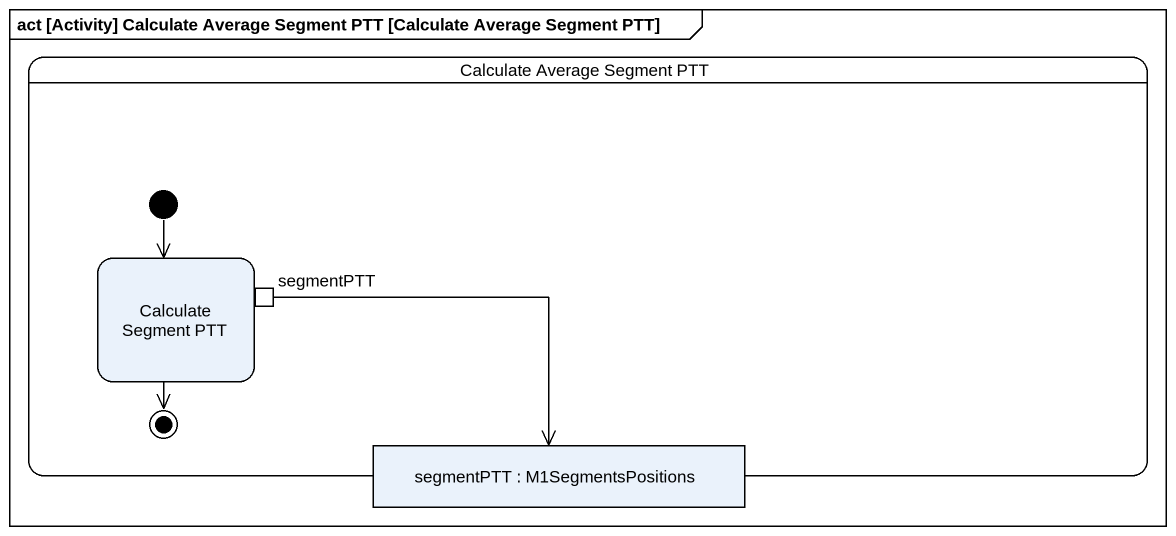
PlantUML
@startuml
mainframe act [Activity] Calculate Average Segment PTT [Calculate Average Segment PTT]
hide empty description
state "Calculate Average Segment PTT" as Calculate_Average_Segment {
  state "Calculate Segment PTT" as Calculate_Segment_PTT {
    state segmentPTT <<outputPin>>
  }
  state "segmentPTT : M1SegmentsPositions" as segmentPTT_2 <<object>>
  [*] --> Calculate_Segment_PTT
  Calculate_Segment_PTT --> [*]
}
segmentPTT --> segmentPTT_2
@enduml
